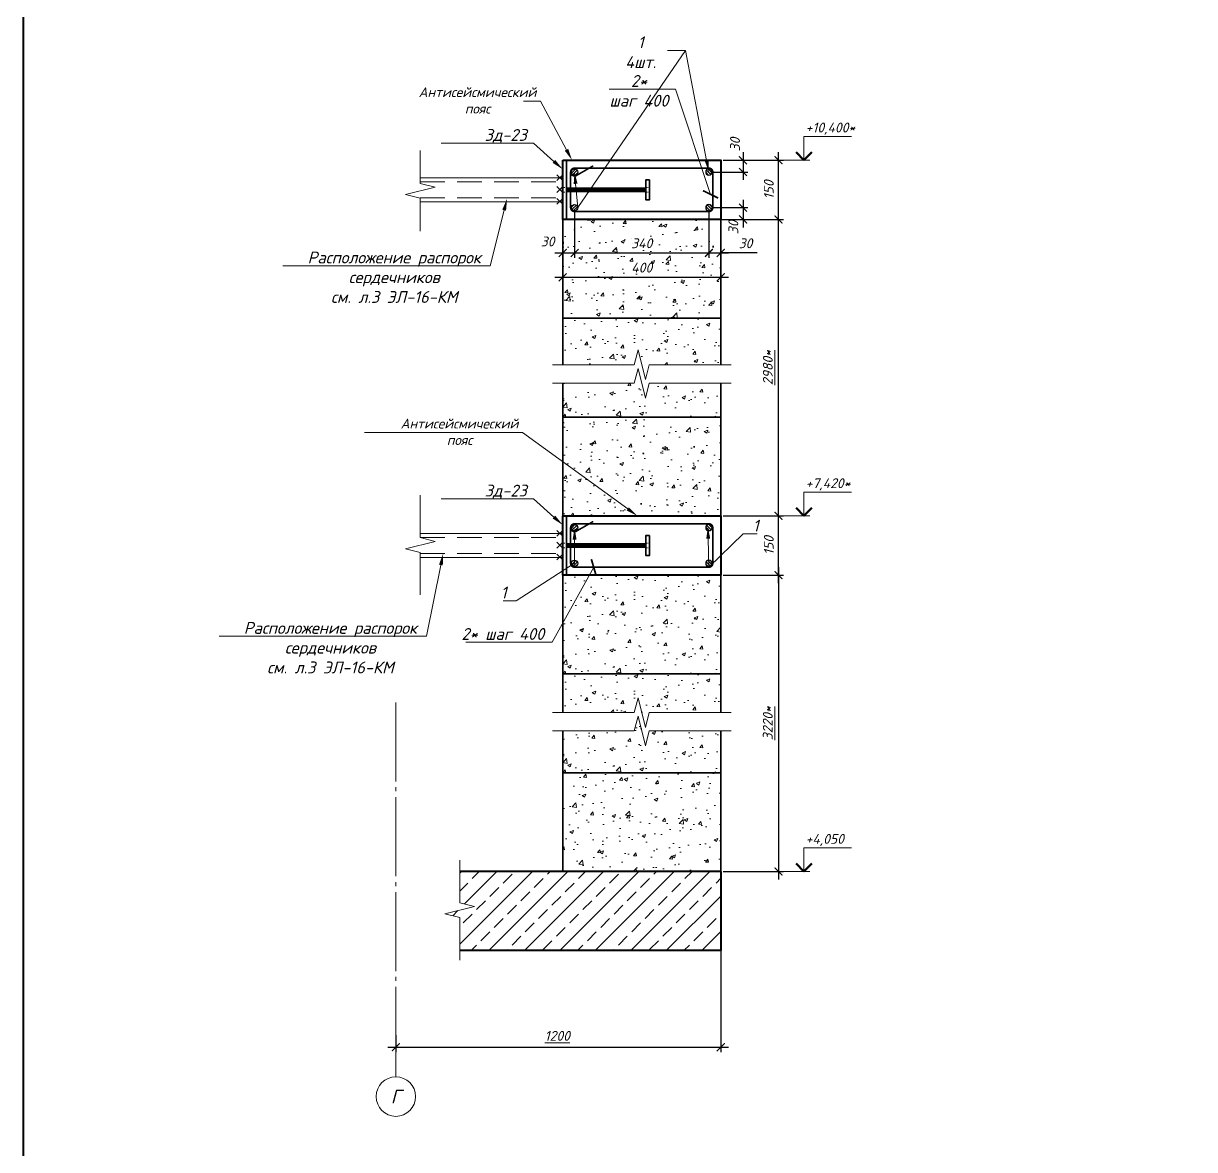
# Model space of a CAD drawing. Header units: millimetres. Extents: x -1807136 to 209800, y 0 to 410608.
# Drawn here: x 13723 to 16687, y 40873 to 43722 of the extents above; entities that cross this region are included whole.
import ezdxf
from ezdxf import colors
from ezdxf.entities.mleader import LeaderData, LeaderLine
from ezdxf.enums import TextEntityAlignment as Align
from ezdxf.math import Vec2, Vec3

# ---------------------------------------------------------------- set-up
doc = ezdxf.new("R2010")
doc.units = ezdxf.units.MM
doc.header["$PDMODE"] = 3
doc.linetypes.add('GOST2.303 5', pattern=[24, 20, -1.5, 1, -1.5])
doc.linetypes.add('HIDDEN', pattern=[0.375, 0.25, -0.125])
doc.layers.get('0').update_dxf_attribs({"lineweight": 5})
doc.layers.get('Defpoints').update_dxf_attribs({"lineweight": 0})
for name, color, linetype, lineweight in [('!!!Металл', 7, 'Continuous', 15), ('!!!Металл разрез', 7, 'Continuous', 35), ('#Cварка', 96, 'Continuous', 30), ('#Dimensions', 7, 'Continuous', 9), ('#Арматура', 152, 'Continuous', 30), ('#Бетон разрез', 22, 'Continuous', 40), ('#Выноски', 7, 'Continuous', 15), ('#Газобетон', 152, 'Continuous', 35), ('#Оси', 7, 'Continuous', 9), ('#разм', 7, 'Continuous', 9), ('A-okno', 7, 'Continuous', 0), ('k_ Каркасы', 66, 'Continuous', 0)]:
    doc.layers.add(name, color=color, linetype=linetype, lineweight=lineweight)
doc.layers.add('#Hatch', color=252, linetype='Continuous', lineweight=5, true_color=0x696969)
doc.styles.add('GOST 2.304', font='isocpeui.ttf')
doc.styles.add('STEP PR', font='isocpeui.ttf')
doc.dimstyles.new('SPDS', dxfattribs={"dimscale": 10, "dimtxt": 2.5, "dimasz": 2, "dimexe": 1.25, "dimexo": 0.625, "dimtad": 1, "dimdec": 0, "dimrnd": 0.001, "dimtxsty": 'STEP PR', "dimblk": 'ARCHTICK', "dimcen": 2.5, "dimdle": 2, "dimclrd": 256, "dimclre": 256, "dimclrt": 7, "dimadec": 0, "dimazin": 2, "dimtfac": 0.75, "dimtdec": 0, "dimtmove": 1, "dimatfit": 3, "dimfxl": 1, "dimtolj": 1, "dimarcsym": 1})

# ---------------------------------------------------------------- blocks, each defined once
blk = doc.blocks.new('*U121')
at = {"color": 0, "linetype": 'ByBlock', "lineweight": -2}
for p, q in [((2.78125, 0), (3.09375, 1.25)), ((3.09375, 1.25), (3.71875, -1.25)), ((2.78125, 0), (0, 0)), ((3.71875, -1.25), (4.03125, 0)), ((6.8125, 0), (4.03125, 0))]:
    blk.add_line(p, q, dxfattribs=at)
blk = doc.blocks.new('*U29')
at = {"layer": '#Арматура', "lineweight": 0}
h = blk.add_hatch(dxfattribs=at)
h.set_pattern_fill('ANSI31', scale=1.6)
edge = h.paths.add_edge_path()
edge.add_arc((0, 8), 8, 0, 360)
blk.add_circle((0, 8), 8)
blk = doc.blocks.new('Г.б.250х400')
at = {"layer": '#Hatch'}
h = blk.add_hatch(dxfattribs=at)
h.set_pattern_fill('AR-CONC', color=256, scale=0.5)
h.paths.add_polyline_path([(400, 250), (0, 250), (0, 0), (400, 0)])
at = {"layer": '#Газобетон'}
blk.add_lwpolyline([(0, 0), (400, 0), (400, 250), (0, 250)], close=True, dxfattribs=at)
blk = doc.blocks.new('*U52')
at = {"color": 0, "linetype": 'ByBlock', "lineweight": -2}
for p, q in [((3.583, 0), (3.896, 1.25)), ((3.896, 1.25), (4.521, -1.25)), ((3.583, 0), (0, 0)), ((4.521, -1.25), (4.833, 0)), ((8.417, 0), (4.833, 0))]:
    blk.add_line(p, q, dxfattribs=at)
blk = doc.blocks.new('*U87')
at = {"color": 0, "linetype": 'ByBlock', "lineweight": -2}
for p, q in [((6.917, 0), (7.229, 1.25)), ((7.229, 1.25), (7.854, -1.25)), ((6.917, 0), (0, 0)), ((7.854, -1.25), (8.167, 0)), ((15.083, 0), (8.167, 0))]:
    blk.add_line(p, q, dxfattribs=at)
blk = doc.blocks.new('*U92')
for p, q in [((-0.5, 0.5), (0.5, -0.5)), ((0.5, 0.5), (-0.5, -0.5)), ((1.5, 0.5), (2.5, -0.5)), ((2.5, 0.5), (1.5, -0.5)), ((3.5, 0.5), (4.5, -0.5)), ((4.5, 0.5), (3.5, -0.5))]:
    blk.add_line(p, q)
blk = doc.blocks.new('*U97')
at = {"layer": '#разм', "ltscale": 100, "elevation": 0}
for points in [[(4577173, -920400), (4578375, -920400)], [(4577173, -921000), (4577173, -920400)], [(4575899, -921000), (4577323, -921000)]]:
    blk.add_lwpolyline(points, dxfattribs=at)
at = {"layer": 'A-okno', "color": 0, "lineweight": 50, "ltscale": 100, "elevation": 0}
for points in [[(4577173, -921000), (4576973, -920800)], [(4577173, -921000), (4577373, -920800)]]:
    blk.add_lwpolyline(points, dxfattribs=at)
at = {"layer": '#разм', "style": 'STEP PR'}
for tag, p in [('ОТМЕТКА', (4577216, -920299)), ('ПРИМЕЧАНИЕ', (4577314, -920711))]:
    blk.add_attdef(tag, p, '', height=250, dxfattribs=at)
blk = doc.blocks.new('_ArchTick')
at = {"color": 0, "linetype": 'ByBlock', "const_width": 0.15}
blk.add_lwpolyline([(-0.5, -0.5), (0.5, 0.5)], dxfattribs=at)
blk = doc.blocks.new('*D101')
at = {"layer": '#Dimensions', "lineweight": -2, "transparency": 16777216}
for p, q in [((15633.8, 42346.4), (15633.8, 41556.4)), ((15493.9, 42326.4), (15646.3, 42326.4)), ((15493.9, 41576.4), (15646.3, 41576.4))]:
    blk.add_line(p, q, dxfattribs=at)
at = {"layer": 'Defpoints', "color": 0, "transparency": 16777216}
for p in [(15487.7, 42326.4), (15487.7, 41576.4), (15633.8, 41576.4)]:
    blk.add_point(p, dxfattribs=at)
at = {"layer": '#Dimensions', "lineweight": -2, "transparency": 16777216, "xscale": 20, "yscale": 20, "zscale": 20}
for p, rotation in [((15633.8, 42326.4), 90), ((15633.8, 41576.4), 270)]:
    blk.add_blockref('_ArchTick', p, dxfattribs=dict(at, rotation=rotation))
at = {"layer": '#Dimensions', "transparency": 16777216, "insert": (15606.8, 41951.4), "char_height": 25, "attachment_point": 5, "rotation": 90, "style": 'STEP PR'}
blk.add_mtext('\\A1;\\L3220*', dxfattribs=at)
blk = doc.blocks.new('*D102')
at = {"layer": '#Dimensions', "lineweight": -2, "transparency": 16777216}
for p, q in [((15633.8, 42306.4), (15633.8, 42496.4)), ((15493.9, 42476.4), (15646.3, 42476.4)), ((15493.9, 42326.4), (15646.3, 42326.4))]:
    blk.add_line(p, q, dxfattribs=at)
at = {"layer": 'Defpoints', "color": 0, "transparency": 16777216}
for p in [(15487.7, 42476.4), (15633.8, 42476.4), (15487.7, 42326.4)]:
    blk.add_point(p, dxfattribs=at)
at = {"layer": '#Dimensions', "lineweight": -2, "transparency": 16777216, "xscale": 20, "yscale": 20, "zscale": 20}
for p, rotation in [((15633.8, 42476.4), 90), ((15633.8, 42326.4), 270)]:
    blk.add_blockref('_ArchTick', p, dxfattribs=dict(at, rotation=rotation))
at = {"layer": '#Dimensions', "transparency": 16777216, "insert": (15609.3, 42401.4), "char_height": 25, "attachment_point": 5, "rotation": 90, "style": 'STEP PR'}
blk.add_mtext('\\A1;150', dxfattribs=at)
blk = doc.blocks.new('*D103')
at = {"layer": '#Dimensions', "lineweight": -2, "transparency": 16777216}
for p, q in [((15493.9, 43226.4), (15646.3, 43226.4)), ((15633.8, 42456.4), (15633.8, 43246.4)), ((15493.9, 42476.4), (15646.3, 42476.4))]:
    blk.add_line(p, q, dxfattribs=at)
at = {"layer": 'Defpoints', "color": 0, "transparency": 16777216}
for p in [(15487.7, 43226.4), (15633.8, 43226.4), (15487.7, 42476.4)]:
    blk.add_point(p, dxfattribs=at)
at = {"layer": '#Dimensions', "lineweight": -2, "transparency": 16777216, "xscale": 20, "yscale": 20, "zscale": 20}
for p, rotation in [((15633.8, 43226.4), 90), ((15633.8, 42476.4), 270)]:
    blk.add_blockref('_ArchTick', p, dxfattribs=dict(at, rotation=rotation))
at = {"layer": '#Dimensions', "transparency": 16777216, "insert": (15606.8, 42851.4), "char_height": 25, "attachment_point": 5, "rotation": 90, "style": 'STEP PR'}
blk.add_mtext('\\A1;\\L2980*', dxfattribs=at)
blk = doc.blocks.new('*D104')
at = {"layer": '#Dimensions', "lineweight": -2, "transparency": 16777216}
for p, q in [((15493.9, 43376.4), (15646.3, 43376.4)), ((15633.8, 43206.4), (15633.8, 43396.4)), ((15493.9, 43226.4), (15646.3, 43226.4))]:
    blk.add_line(p, q, dxfattribs=at)
at = {"layer": 'Defpoints', "color": 0, "transparency": 16777216}
for p in [(15487.7, 43376.4), (15633.8, 43376.4), (15487.7, 43226.4)]:
    blk.add_point(p, dxfattribs=at)
at = {"layer": '#Dimensions', "lineweight": -2, "transparency": 16777216, "xscale": 20, "yscale": 20, "zscale": 20}
for p, rotation in [((15633.8, 43376.4), 90), ((15633.8, 43226.4), 270)]:
    blk.add_blockref('_ArchTick', p, dxfattribs=dict(at, rotation=rotation))
at = {"layer": '#Dimensions', "transparency": 16777216, "insert": (15609.3, 43301.4), "char_height": 25, "attachment_point": 5, "rotation": 90, "style": 'STEP PR'}
blk.add_mtext('\\A1;150', dxfattribs=at)
blk = doc.blocks.new('*D115')
at = {"layer": '#Dimensions', "lineweight": -2, "transparency": 16777216}
for p, q in [((15087.7, 43370.1), (15087.7, 43067.6)), ((15487.7, 43370.1), (15487.7, 43067.6)), ((15067.7, 43080.1), (15507.7, 43080.1))]:
    blk.add_line(p, q, dxfattribs=at)
at = {"layer": 'Defpoints', "color": 0, "transparency": 16777216}
for p in [(15087.7, 43376.4), (15487.7, 43376.4), (15487.7, 43080.1)]:
    blk.add_point(p, dxfattribs=at)
at = {"layer": '#Dimensions', "lineweight": -2, "transparency": 16777216, "xscale": 20, "yscale": 20, "zscale": 20, "rotation": 180}
blk.add_blockref('_ArchTick', (15087.7, 43080.1), dxfattribs=at)
at = {"layer": '#Dimensions', "lineweight": -2, "transparency": 16777216, "xscale": 20, "yscale": 20, "zscale": 20}
blk.add_blockref('_ArchTick', (15487.7, 43080.1), dxfattribs=at)
at = {"layer": '#Dimensions', "transparency": 16777216, "insert": (15287.7, 43104.6), "char_height": 25, "attachment_point": 5, "style": 'STEP PR'}
blk.add_mtext('\\A1;400', dxfattribs=at)
blk = doc.blocks.new('*D116')
at = {"layer": '#Dimensions', "lineweight": -2, "transparency": 16777216}
for p, q in [((15117.7, 43250.1), (15117.7, 43129.2)), ((15087.7, 43220.1), (15087.7, 43129.2)), ((15067.7, 43141.7), (15137.7, 43141.7))]:
    blk.add_line(p, q, dxfattribs=at)
at = {"layer": 'Defpoints', "color": 0, "transparency": 16777216}
for p in [(15117.7, 43256.4), (15087.7, 43226.4), (15117.7, 43141.7)]:
    blk.add_point(p, dxfattribs=at)
at = {"layer": '#Dimensions', "lineweight": -2, "transparency": 16777216, "xscale": 20, "yscale": 20, "zscale": 20, "rotation": 180}
blk.add_blockref('_ArchTick', (15087.7, 43141.7), dxfattribs=at)
at = {"layer": '#Dimensions', "lineweight": -2, "transparency": 16777216, "xscale": 20, "yscale": 20, "zscale": 20}
blk.add_blockref('_ArchTick', (15117.7, 43141.7), dxfattribs=at)
at = {"layer": '#Dimensions', "transparency": 16777216, "insert": (15049.5, 43170.7), "char_height": 25, "attachment_point": 5, "style": 'STEP PR'}
blk.add_mtext('\\A1;30', dxfattribs=at)
blk = doc.blocks.new('*D117')
at = {"layer": '#Dimensions', "lineweight": -2, "transparency": 16777216}
for p, q in [((15117.7, 43250.1), (15117.7, 43129.2)), ((15457.7, 43250.1), (15457.7, 43129.2)), ((15097.7, 43141.7), (15477.7, 43141.7))]:
    blk.add_line(p, q, dxfattribs=at)
at = {"layer": 'Defpoints', "color": 0, "transparency": 16777216}
for p in [(15117.7, 43256.4), (15457.7, 43256.4), (15457.7, 43141.7)]:
    blk.add_point(p, dxfattribs=at)
at = {"layer": '#Dimensions', "lineweight": -2, "transparency": 16777216, "xscale": 20, "yscale": 20, "zscale": 20, "rotation": 180}
blk.add_blockref('_ArchTick', (15117.7, 43141.7), dxfattribs=at)
at = {"layer": '#Dimensions', "lineweight": -2, "transparency": 16777216, "xscale": 20, "yscale": 20, "zscale": 20}
blk.add_blockref('_ArchTick', (15457.7, 43141.7), dxfattribs=at)
at = {"layer": '#Dimensions', "transparency": 16777216, "insert": (15287.7, 43166.2), "char_height": 25, "attachment_point": 5, "style": 'STEP PR'}
blk.add_mtext('\\A1;340', dxfattribs=at)
blk = doc.blocks.new('*D118')
at = {"layer": '#Dimensions', "lineweight": -2, "transparency": 16777216}
for p, q in [((15457.7, 43250.1), (15457.7, 43129.2)), ((15487.7, 43220.1), (15487.7, 43129.2)), ((15437.7, 43141.7), (15507.7, 43141.7)), ((15579.9, 43141.7), (15487.7, 43141.7))]:
    blk.add_line(p, q, dxfattribs=at)
at = {"layer": 'Defpoints', "color": 0, "transparency": 16777216}
for p in [(15457.7, 43256.4), (15487.7, 43226.4), (15487.7, 43141.7)]:
    blk.add_point(p, dxfattribs=at)
at = {"layer": '#Dimensions', "lineweight": -2, "transparency": 16777216, "xscale": 20, "yscale": 20, "zscale": 20, "rotation": 180}
blk.add_blockref('_ArchTick', (15457.7, 43141.7), dxfattribs=at)
at = {"layer": '#Dimensions', "lineweight": -2, "transparency": 16777216, "xscale": 20, "yscale": 20, "zscale": 20}
blk.add_blockref('_ArchTick', (15487.7, 43141.7), dxfattribs=at)
at = {"layer": '#Dimensions', "transparency": 16777216, "insert": (15550.4, 43166.2), "char_height": 25, "attachment_point": 5, "style": 'STEP PR'}
blk.add_mtext('\\A1;30', dxfattribs=at)
blk = doc.blocks.new('*D119')
at = {"layer": '#Dimensions', "lineweight": -2, "transparency": 16777216}
for p, q in [((15493.9, 43376.4), (15556.6, 43376.4)), ((15544.1, 43396.4), (15544.1, 43326.4)), ((15463.9, 43346.4), (15556.6, 43346.4))]:
    blk.add_line(p, q, dxfattribs=at)
at = {"layer": 'Defpoints', "color": 0, "transparency": 16777216}
for p in [(15487.7, 43376.4), (15457.7, 43346.4), (15544.1, 43346.4)]:
    blk.add_point(p, dxfattribs=at)
at = {"layer": '#Dimensions', "lineweight": -2, "transparency": 16777216, "xscale": 20, "yscale": 20, "zscale": 20}
for p, rotation in [((15544.1, 43376.4), 90), ((15544.1, 43346.4), 270)]:
    blk.add_blockref('_ArchTick', p, dxfattribs=dict(at, rotation=rotation))
at = {"layer": '#Dimensions', "transparency": 16777216, "insert": (15523.9, 43416.1), "char_height": 25, "attachment_point": 5, "rotation": 90, "style": 'STEP PR'}
blk.add_mtext('\\A1;30', dxfattribs=at)
blk = doc.blocks.new('*D120')
at = {"layer": '#Dimensions', "lineweight": -2, "transparency": 16777216}
for p, q in [((15463.9, 43256.4), (15556.6, 43256.4)), ((15544.1, 43276.4), (15544.1, 43206.4)), ((15463.9, 43226.4), (15556.6, 43226.4))]:
    blk.add_line(p, q, dxfattribs=at)
at = {"layer": 'Defpoints', "color": 0, "transparency": 16777216}
for p in [(15457.7, 43256.4), (15457.7, 43226.4), (15544.1, 43226.4)]:
    blk.add_point(p, dxfattribs=at)
at = {"layer": '#Dimensions', "lineweight": -2, "transparency": 16777216, "xscale": 20, "yscale": 20, "zscale": 20}
for p, rotation in [((15544.1, 43256.4), 90), ((15544.1, 43226.4), 270)]:
    blk.add_blockref('_ArchTick', p, dxfattribs=dict(at, rotation=rotation))
at = {"layer": '#Dimensions', "transparency": 16777216, "insert": (15519.6, 43206.4), "char_height": 25, "attachment_point": 5, "rotation": 90, "style": 'STEP PR'}
blk.add_mtext('\\A1;30', dxfattribs=at)
blk = doc.blocks.new('*D212')
at = {"layer": '#Dimensions', "lineweight": -2, "transparency": 16777216}
for p, q in [((15487.7, 41570.1), (15487.7, 41119.4)), ((14665.4, 41162.7), (14665.4, 41119.4)), ((14645.4, 41131.9), (15507.7, 41131.9))]:
    blk.add_line(p, q, dxfattribs=at)
at = {"layer": 'Defpoints', "color": 0, "transparency": 16777216}
for p in [(15487.7, 41576.4), (14665.4, 41169), (15487.7, 41131.9)]:
    blk.add_point(p, dxfattribs=at)
at = {"layer": '#Dimensions', "lineweight": -2, "transparency": 16777216, "xscale": 20, "yscale": 20, "zscale": 20, "rotation": 180}
blk.add_blockref('_ArchTick', (14665.4, 41131.9), dxfattribs=at)
at = {"layer": '#Dimensions', "lineweight": -2, "transparency": 16777216, "xscale": 20, "yscale": 20, "zscale": 20}
blk.add_blockref('_ArchTick', (15487.7, 41131.9), dxfattribs=at)
at = {"layer": '#Dimensions', "transparency": 16777216, "insert": (15074, 41160.6), "char_height": 25, "attachment_point": 5, "style": 'STEP PR'}
blk.add_mtext('\\A1;\\L1200', dxfattribs=at)

msp = doc.modelspace()

# ---------------------------------------------------------------- hatches: boundary and pattern name
at = {"layer": '#Hatch'}
h = msp.add_hatch(dxfattribs=at)
h.set_pattern_fill('AR-CONC', color=256, scale=0.5)
h.set_pattern_definition([(50, (15087.68, 42726.39), (91.092, -7.97), [9.525, -104.775]), (355, (15087.68, 42726.39), (-17.622, 95.528), [7.62, -83.82]), (100.451, (15095.27, 42725.73), (73.47, 87.559), [8.095, -89.045]), (46.184, (15087.68, 42751.79), (135.54, -21.02), [14.287, -157.162]), (96.636, (15098.98, 42750.04), (118.702, 123.713), [12.143, -133.568]), (351.184, (15087.68, 42751.8), (118.7, 123.713), [11.43, -125.73]), (21, (15100.38, 42745.44), (75.807, -51.133), [9.525, -104.775]), (326, (15100.38, 42745.44), (30.901, 92.094), [7.62, -83.82]), (71.451, (15106.7, 42741.18), (106.708, 40.961), [8.095, -89.045]), (37.5, (15087.683, 42726.393), (1.5443, 42.2775), [0, -82.804, 0, -85.09, 0, -84.1375]), (7.5, (15087.683, 42726.393), (33.41, 50.0903), [0, -48.514, 0, -80.899, 0, -32.0675]), (327.5, (15059.36, 42726.393), (67.7953, -2.8644), [0, -31.75, 0, -99.06, 0, -131.445]), (317.5, (15046.66, 42726.393), (74.0646, 12.713), [0, -41.275, 0, -65.786, 0, -93.345])])
h.paths.add_polyline_path([(15087.68268, 42858.61825), (15268.93268, 42858.61825), (15278.30768, 42896.11825), (15297.05768, 42821.11825), (15306.43268, 42858.61825), (15487.68268, 42858.61825), (15487.68268, 42976.39317), (15087.68268, 42976.39317)])
h.paths.add_polyline_path([(15268.93268, 42811.95946), (15087.68268, 42811.95946), (15087.68268, 42726.39317), (15487.68268, 42726.39317), (15487.68268, 42811.95946), (15306.43268, 42811.95946), (15297.05768, 42774.45946), (15278.30768, 42849.45946)])
h = msp.add_hatch(dxfattribs=at)
h.set_pattern_fill('AR-CONC', color=256, scale=0.5)
h.set_pattern_definition([(50, (15087.68, 42076.39), (91.092, -7.97), [9.525, -104.775]), (355, (15087.68, 42076.39), (-17.622, 95.528), [7.62, -83.82]), (100.451, (15095.27, 42075.73), (73.47, 87.559), [8.095, -89.045]), (46.184, (15087.68, 42101.79), (135.54, -21.02), [14.287, -157.162]), (96.636, (15098.98, 42100.04), (118.702, 123.713), [12.143, -133.568]), (351.184, (15087.68, 42101.8), (118.7, 123.713), [11.43, -125.73]), (21, (15100.38, 42095.44), (75.807, -51.133), [9.525, -104.775]), (326, (15100.38, 42095.44), (30.901, 92.094), [7.62, -83.82]), (71.451, (15106.7, 42091.18), (106.708, 40.961), [8.095, -89.045]), (37.5, (15087.683, 42076.393), (1.5443, 42.2775), [0, -82.804, 0, -85.09, 0, -84.1375]), (7.5, (15087.683, 42076.393), (33.41, 50.0903), [0, -48.514, 0, -80.899, 0, -32.0675]), (327.5, (15059.36, 42076.393), (67.7953, -2.8644), [0, -31.75, 0, -99.06, 0, -131.445]), (317.5, (15046.66, 42076.393), (74.0646, 12.713), [0, -41.275, 0, -65.786, 0, -93.345])])
h.paths.add_polyline_path([(15487.68268, 42326.39317), (15087.68268, 42326.39317), (15087.68268, 42076.39317), (15487.68268, 42076.39317)])
h = msp.add_hatch(dxfattribs=at)
h.set_pattern_fill('AR-CONC', color=256, scale=0.5)
h.set_pattern_definition([(50, (15087.68, 41826.39), (91.092, -7.97), [9.525, -104.775]), (355, (15087.68, 41826.39), (-17.622, 95.528), [7.62, -83.82]), (100.451, (15095.27, 41825.73), (73.47, 87.559), [8.095, -89.045]), (46.184, (15087.68, 41851.79), (135.54, -21.02), [14.287, -157.162]), (96.636, (15098.98, 41850.04), (118.702, 123.713), [12.143, -133.568]), (351.184, (15087.68, 41851.8), (118.7, 123.713), [11.43, -125.73]), (21, (15100.38, 41845.44), (75.807, -51.133), [9.525, -104.775]), (326, (15100.38, 41845.44), (30.901, 92.094), [7.62, -83.82]), (71.451, (15106.7, 41841.18), (106.708, 40.961), [8.095, -89.045]), (37.5, (15087.683, 41826.393), (1.5443, 42.2775), [0, -82.804, 0, -85.09, 0, -84.1375]), (7.5, (15087.683, 41826.393), (33.41, 50.0903), [0, -48.514, 0, -80.899, 0, -32.0675]), (327.5, (15059.36, 41826.393), (67.7953, -2.8644), [0, -31.75, 0, -99.06, 0, -131.445]), (317.5, (15046.66, 41826.393), (74.0646, 12.713), [0, -41.275, 0, -65.786, 0, -93.345])])
h.paths.add_polyline_path([(15087.68268, 41978.69775), (15268.93268, 41978.69775), (15278.30768, 42016.19775), (15297.05768, 41941.19775), (15306.43268, 41978.69775), (15487.68268, 41978.69775), (15487.68268, 42076.39317), (15087.68268, 42076.39317)])
h.paths.add_polyline_path([(15268.93268, 41932.03895), (15087.68268, 41932.03895), (15087.68268, 41826.39317), (15487.68268, 41826.39317), (15487.68268, 41932.03895), (15306.43268, 41932.03895), (15297.05768, 41894.53895), (15278.30768, 41969.53895)])
h = msp.add_hatch(dxfattribs=at)
h.set_pattern_fill('ANSI33', color=256, scale=10, style=0)
h.set_pattern_definition([(45, (-9231.22, -1344.72), (-44.90128, 44.90128), []), (45, (-9186.32, -1344.72), (-44.90128, 44.90128), [31.75, -15.875])])
h.paths.add_polyline_path([(15487.68268, 41576.39317), (14826.93742, 41576.39317), (14826.93742, 41497.46922), (14864.43742, 41488.09422), (14789.43742, 41469.34422), (14826.93742, 41459.96922), (14826.93742, 41376.39317), (15487.68268, 41376.39317)])

# ---------------------------------------------------------------- linework, layer by layer
at = {"layer": '!!!Металл'}
for points in [[(14726.93742, 43331.39317), (15087.68268, 43331.39317)], [(14726.93742, 43271.39317), (15087.68268, 43271.39317)], [(14726.93742, 42431.39317), (15087.68268, 42431.39317)], [(14726.93742, 42371.39317), (15087.68268, 42371.39317)]]:
    msp.add_lwpolyline(points, dxfattribs=at)
at = {"layer": '!!!Металл', "linetype": 'HIDDEN', "ltscale": 250}
for points in [[(14726.93742, 43321.39317), (15087.68268, 43321.39317)], [(14726.93742, 42421.39317), (15087.68268, 42421.39317)]]:
    msp.add_lwpolyline(points, dxfattribs=at)
at = {"layer": '!!!Металл разрез'}
for points in [[(15087.68268, 43376.39317), (15097.68268, 43376.39317), (15097.68268, 43226.39317), (15087.68268, 43226.39317)], [(15307.68268, 43326.39317), (15297.68268, 43326.39317), (15297.68268, 43276.39317), (15307.68268, 43276.39317)], [(15087.68268, 42476.39317), (15097.68268, 42476.39317), (15097.68268, 42326.39317), (15087.68268, 42326.39317)], [(15307.68268, 42426.39317), (15297.68268, 42426.39317), (15297.68268, 42376.39317), (15307.68268, 42376.39317)]]:
    msp.add_lwpolyline(points, close=True, dxfattribs=at)
at = {"layer": '#Бетон разрез'}
for points in [[(15087.68268, 43376.39317), (15487.68268, 43376.39317), (15487.68268, 43226.39317), (15087.68268, 43226.39317)], [(15087.68268, 42476.39317), (15487.68268, 42476.39317), (15487.68268, 42326.39317), (15087.68268, 42326.39317)]]:
    msp.add_lwpolyline(points, close=True, dxfattribs=at)
for points in [[(15487.68268, 41576.39317), (14826.93742, 41576.39317)], [(15487.68268, 41576.39317), (15487.68268, 41376.39317)], [(15487.68268, 41376.39317), (14826.93742, 41376.39317)]]:
    msp.add_lwpolyline(points, dxfattribs=at)
at = {"layer": '#Газобетон'}
for points in [[(15487.68268, 42858.61825), (15487.68268, 42976.39317), (15087.68268, 42976.39317), (15087.68268, 42858.61825)], [(15087.68268, 42811.95946), (15087.68268, 42726.39317), (15487.68268, 42726.39317), (15487.68268, 42811.95946)], [(15487.68268, 41978.69775), (15487.68268, 42076.39317), (15087.68268, 42076.39317), (15087.68268, 41978.69775)], [(15087.68268, 41932.03895), (15087.68268, 41826.39317), (15487.68268, 41826.39317), (15487.68268, 41932.03895)]]:
    msp.add_lwpolyline(points, dxfattribs=at)
msp.add_lwpolyline([(15087.68268, 42076.39317), (15487.68268, 42076.39317), (15487.68268, 42326.39317), (15087.68268, 42326.39317)], close=True, dxfattribs=at)
at = {"layer": '#Оси', "linetype": 'GOST2.303 5', "ltscale": 10}
msp.add_lwpolyline([(14665.40346, 42004.50575), (14665.40346, 41106.87829), (14665.40346, 41056.87829)], dxfattribs=at)
at = {"layer": '#Оси', "linetype": 'Continuous', "ltscale": 100}
msp.add_circle((14665.40346, 41006.87829), 50, dxfattribs=at)
at = {"color": 3, "lineweight": 40}
msp.add_lwpolyline([(13722.58032, 44882.43803), (24318.13743, 44882.43803), (24318.13743, 37575.98639), (13722.58032, 37575.98639)], close=True, dxfattribs=at)
for points in [[(15097.68268, 43376.39317), (15097.68268, 43226.39317)], [(15297.68268, 43326.39317), (15297.68268, 43276.39317)], [(15307.68268, 43326.39317), (15307.68268, 43276.39317)], [(15097.68268, 42476.39317), (15097.68268, 42326.39317)], [(15297.68268, 42426.39317), (15297.68268, 42376.39317)], [(15307.68268, 42426.39317), (15307.68268, 42376.39317)]]:
    msp.add_lwpolyline(points)
at = {"linetype": 'HIDDEN', "ltscale": 20}
for points in [[(15087.68268, 43307.39317), (15097.68268, 43307.39317)], [(15087.68268, 43307.39317), (15097.68268, 43307.39317)], [(15087.68268, 43295.39317), (15097.68268, 43295.39317)], [(15087.68268, 43295.39317), (15097.68268, 43295.39317)], [(15297.68268, 43307.39317), (15307.68268, 43307.39317)], [(15297.68268, 43295.39317), (15307.68268, 43295.39317)], [(15087.68268, 42407.39317), (15097.68268, 42407.39317)], [(15087.68268, 42407.39317), (15097.68268, 42407.39317)], [(15087.68268, 42395.39317), (15097.68268, 42395.39317)], [(15087.68268, 42395.39317), (15097.68268, 42395.39317)], [(15297.68268, 42407.39317), (15307.68268, 42407.39317)], [(15297.68268, 42395.39317), (15307.68268, 42395.39317)]]:
    msp.add_lwpolyline(points, dxfattribs=at)
at = {"linetype": 'HIDDEN', "ltscale": 250}
for points in [[(14726.93742, 43281.39317), (15087.68268, 43281.39317)], [(14726.93742, 42381.39317), (15087.68268, 42381.39317)]]:
    msp.add_lwpolyline(points, dxfattribs=at)
at = {"layer": 'k_ Каркасы', "const_width": 4}
for points in [[(15107.68268, 43346.39317), (15107.68268, 43256.39317, 0.4142135624), (15117.68268, 43246.39317), (15457.68268, 43246.39317, 0.4142135624), (15467.68268, 43256.39317), (15467.68268, 43346.39317, 0.4142135624), (15457.68268, 43356.39317), (15117.68268, 43356.39317, 0.4142135624), (15107.68268, 43346.39317, 0.4142135624), (15117.68268, 43336.39317, 0.0984914033), (15121.50951, 43337.15438), (15164.81078, 43362.15438)], [(15107.68268, 42446.39317), (15107.68268, 42356.39317, 0.4142135624), (15117.68268, 42346.39317), (15457.68268, 42346.39317, 0.4142135624), (15467.68268, 42356.39317), (15467.68268, 42446.39317, 0.4142135624), (15457.68268, 42456.39317), (15117.68268, 42456.39317, 0.4142135624), (15107.68268, 42446.39317, 0.4142135624), (15117.68268, 42436.39317, 0.0984914033), (15121.50951, 42437.15438), (15164.81078, 42462.15438)]]:
    msp.add_lwpolyline(points, format="xyb", dxfattribs=at)
at = {"layer": 'k_ Каркасы', "const_width": 12}
for points in [[(15097.68268, 43301.39317), (15297.68268, 43301.39317)], [(15097.68268, 42401.39317), (15297.68268, 42401.39317)]]:
    msp.add_lwpolyline(points, dxfattribs=at)

# ---------------------------------------------------------------- block references
at = {"layer": '#Cварка', "xscale": -15, "yscale": 15, "zscale": 15, "rotation": 90}
for p in [(15080.18268, 43332.23036), (15080.18268, 42432.23036)]:
    msp.add_blockref('*U92', p, dxfattribs=at)
at = {"layer": '#Dimensions', "xscale": 0.1, "yscale": 0.1, "zscale": 0.1}
for p, values in [((-442018.91755, 135476.40628, 0), {'ОТМЕТКА': '+10,400*'}), ((-442018.91755, 134576.40628, 0), {'ОТМЕТКА': '+7,420*'}), ((-442018.91755, 133676.40628, 0), {'ОТМЕТКА': '+4,050'})]:
    msp.add_blockref('*U97', p, dxfattribs=at).add_auto_attribs(values)
at = {"layer": '#Арматура'}
for p in [(15117.68268, 43338.39317), (15117.68268, 43248.39317), (15117.68268, 42438.39317), (15117.68268, 42348.39317)]:
    msp.add_blockref('*U29', p, dxfattribs=at)
at = {"layer": '#Арматура', "xscale": -1}
for p in [(15457.68268, 43338.39317), (15457.68268, 43248.39317), (15457.68268, 42438.39317), (15457.68268, 42348.39317)]:
    msp.add_blockref('*U29', p, dxfattribs=at)
at = {"xscale": -30, "yscale": -30, "zscale": -30, "rotation": 270}
for name, p in [('*U121', (14726.93742, 43196.88718)), ('*U52', (14726.93742, 42276.26218)), ('*U52', (14826.93742, 41352.46922))]:
    msp.add_blockref(name, p, dxfattribs=at)
for p in [(15087.68268, 42976.39317), (15087.68268, 42476.39317), (15087.68268, 41576.39317)]:
    msp.add_blockref('Г.б.250х400', p)
at = {"xscale": -30, "yscale": -30, "zscale": -30}
for p in [(15513.93268, 42858.61825), (15513.93268, 42811.95946), (15513.93268, 41978.69775), (15513.93268, 41932.03895)]:
    msp.add_blockref('*U87', p, dxfattribs=at)

# ---------------------------------------------------------------- texts
at = {"layer": '#Оси', "linetype": 'Continuous', "ltscale": 100, "style": 'GOST 2.304'}
msp.add_text('Г', height=35, dxfattribs=at).set_placement((14665.40346, 41006.87829), align=Align.MIDDLE_CENTER)

# ---------------------------------------------------------------- dimensions: what is measured, and where the dimension line sits
at = {"layer": '#Dimensions'}
for base, p1, p2, picture, middle in [((15544.11688, 43346.39317), (15487.68268, 43376.39317), (15457.68268, 43346.39317), '*D119', (15548.41602, 43416.11799)), ((15544.11688, 43226.39317), (15457.68268, 43256.39317), (15457.68268, 43226.39317), '*D120', (15544.11688, 43206.39317))]:
    dim = msp.add_linear_dim(base=base, p1=p1, p2=p2, angle=90, dimstyle='SPDS', override={"dimscale": 10, "dimgap": 1.2, "dimrnd": 5, "dimtxsty": 'STEP PR', "dimblk1": 'ArchTick', "dimblk2": 'ArchTick', "dimsah": 1, "dimclrt": 256}, dxfattribs=at)
    dim.commit()
    dim.dimension.update_dxf_attribs({"geometry": picture, "text_midpoint": middle, "dimtype": 160})
for base, p1, p2, picture, middle in [((15487.68268, 43080.07945), (15087.68268, 43376.39317), (15487.68268, 43376.39317), '*D115', (15287.68268, 43104.57945)), ((15457.68268, 43141.70653), (15117.68268, 43256.39317), (15457.68268, 43256.39317), '*D117', (15287.68268, 43166.20653))]:
    dim = msp.add_linear_dim(base=base, p1=p1, p2=p2, dimstyle='SPDS', override={"dimscale": 10, "dimgap": 1.2, "dimrnd": 5, "dimtxsty": 'STEP PR', "dimblk1": 'ArchTick', "dimblk2": 'ArchTick', "dimsah": 1, "dimclrt": 256}, dxfattribs=at)
    dim.commit()
    dim.dimension.update_dxf_attribs({"geometry": picture, "text_midpoint": middle})
for base, p1, p2, picture, middle in [((15633.78868, 43376.39317), (15487.68268, 43226.39317), (15487.68268, 43376.39317), '*D104', (15609.28868, 43301.39317)), ((15633.78868, 42476.39317), (15487.68268, 42326.39317), (15487.68268, 42476.39317), '*D102', (15609.28868, 42401.39317))]:
    dim = msp.add_linear_dim(base=base, p1=p1, p2=p2, angle=90, dimstyle='SPDS', override={"dimscale": 10, "dimgap": 1.2, "dimrnd": 5, "dimtxsty": 'STEP PR', "dimblk1": 'ArchTick', "dimblk2": 'ArchTick', "dimsah": 1, "dimclrt": 256}, dxfattribs=at)
    dim.commit()
    dim.dimension.update_dxf_attribs({"geometry": picture, "text_midpoint": middle})
for base, p1, p2, picture, middle in [((15117.68268, 43141.70653), (15087.68268, 43226.39317), (15117.68268, 43256.39317), '*D116', (15049.48159, 43146.17149)), ((15487.68268, 43141.70653), (15457.68268, 43256.39317), (15487.68268, 43226.39317), '*D118', (15550.44883, 43137.97449))]:
    dim = msp.add_linear_dim(base=base, p1=p1, p2=p2, dimstyle='SPDS', override={"dimscale": 10, "dimgap": 1.2, "dimrnd": 5, "dimtxsty": 'STEP PR', "dimblk1": 'ArchTick', "dimblk2": 'ArchTick', "dimsah": 1, "dimclrt": 256}, dxfattribs=at)
    dim.commit()
    dim.dimension.update_dxf_attribs({"geometry": picture, "text_midpoint": middle, "dimtype": 160})
for base, p1, p2, text, picture, middle in [((15633.78868, 43226.39317), (15487.68268, 42476.39317), (15487.68268, 43226.39317), '%%U2980*', '*D103', (15606.78868, 42851.39317)), ((15633.78868, 41576.39317), (15487.68268, 42326.39317), (15487.68268, 41576.39317), '%%U3220*', '*D101', (15606.78868, 41951.39317))]:
    dim = msp.add_linear_dim(base=base, p1=p1, p2=p2, angle=90, text=text, dimstyle='SPDS', override={"dimscale": 10, "dimgap": 1.2, "dimrnd": 5, "dimtxsty": 'STEP PR', "dimblk1": 'ArchTick', "dimblk2": 'ArchTick', "dimsah": 1, "dimclrt": 256}, dxfattribs=at)
    dim.commit()
    dim.dimension.update_dxf_attribs({"geometry": picture, "text_midpoint": middle})
dim = msp.add_linear_dim(base=(15487.68268, 41131.87829), p1=(14665.40346, 41168.95463), p2=(15487.68268, 41576.39317), text='%%U1200', dimstyle='SPDS', override={"dimgap": 1.2, "dimrnd": 5, "dimblk1": 'ArchTick', "dimblk2": 'ArchTick', "dimsah": 1, "dimclrt": 256}, dxfattribs=at)
dim.commit()
dim.dimension.update_dxf_attribs({"geometry": '*D212', "text_midpoint": (15074.03495, 41133.62698), "dimtype": 160})

# ---------------------------------------------------------------- leaders
at = {"layer": '#Выноски'}
ml = msp.add_multileader_mtext('Standard', dxfattribs=at)
ml.set_content('\\A1;     1\\~\\~\\~\\~\\~\\~\\P4шт.             ', color=256, style='STEP PR')
ml.set_leader_properties(color=256, linetype='ByLayer', lineweight=-1)
ml.build(insert=Vec2(0, 0))
ml.multileader.update_dxf_attribs({"text_left_attachment_type": 6, "text_right_attachment_type": 6, "dogleg_length": 0, "arrow_head_size": 30, "scale": 0.1})
ctx = ml.context
ctx.base_point, ctx.scale, ctx.char_height, ctx.arrow_head_size, ctx.landing_gap_size, ctx.plane_origin = Vec3(15171.59729, 43653.68102), 0.1, 30, 30, 12.5, Vec3(17849.76104, 42126.06451)
ctx.left_attachment, ctx.right_attachment, ctx.text_align_type = 6, 6, 1
notes = []
notes.append((ctx, [(1, (1, 1, 0), (15398.50638, 43653.68102), (-1, 0), 0, [(2, [(15117.68268, 43346.39317), (15125.68268, 43256.39317)], 0, []), (0, [(15457.68268, 43346.39317)], 0, [])])]))
ctx.mtext.insert, ctx.mtext.rotation, ctx.mtext.width, ctx.mtext.defined_height, ctx.mtext.alignment, ctx.mtext.flow_direction = Vec3(15285.05184, 43689.68102), 6.2831853072, 330.6253039, 76.95222, 2, 5
ml = msp.add_multileader_mtext('Standard', dxfattribs=at)
ml.set_content('\\A1;2*\\Pшаг 400', color=256, style='STEP PR')
ml.set_leader_properties(color=256, linetype='ByLayer', lineweight=-1)
ml.set_arrow_properties(name='ARCHTICK')
ml.build(insert=Vec2(0, 0))
ml.multileader.update_dxf_attribs({"text_left_attachment_type": 6, "text_right_attachment_type": 6, "dogleg_length": 0, "arrow_head_size": 30, "scale": 0.1})
ctx = ml.context
ctx.base_point, ctx.scale, ctx.char_height, ctx.arrow_head_size, ctx.landing_gap_size, ctx.plane_origin = Vec3(15188.78206, 43555.96296), 0.1, 30, 30, 12.5, Vec3(16306.61332, 42476.07847)
ctx.left_attachment, ctx.right_attachment, ctx.text_align_type = 6, 6, 1
notes.append((ctx, [(1, (1, 1, 0), (15372.80479, 43555.96296), (-1, 0), 0, [(1, [(15461.92068, 43289.96385)], 0, [])])]))
ctx.mtext.insert, ctx.mtext.rotation, ctx.mtext.alignment, ctx.mtext.flow_direction = Vec3(15280.79343, 43591.96296), 6.2831853072, 2, 5
ml = msp.add_multileader_mtext('Standard', dxfattribs=at)
ml.set_content('{\\H0.83333x;Aнтисейсмический\\P\\pxqc;пояс\\A1;\\H1.2x;             }', color=256, style='STEP PR')
ml.set_leader_properties(color=256, linetype='ByLayer', lineweight=-1)
ml.build(insert=Vec2(0, 0))
ml.multileader.update_dxf_attribs({"text_left_attachment_type": 6, "text_right_attachment_type": 6, "dogleg_length": 0, "arrow_head_size": 30, "scale": 0.1})
ctx = ml.context
ctx.base_point, ctx.scale, ctx.char_height, ctx.arrow_head_size, ctx.landing_gap_size, ctx.plane_origin = Vec3(14712.53166, 43526.10367), 0.1, 30, 30, 12.5, Vec3(17319.03107, 42143.2601)
ctx.left_attachment, ctx.right_attachment, ctx.text_align_type = 6, 6, 1
notes.append((ctx, [(1, (1, 1, 0), (15031.41306, 43526.10367), (-1, 0), 0, [(1, [(15111.36271, 43376.39317)], 0, [])])]))
ctx.mtext.insert, ctx.mtext.rotation, ctx.mtext.width, ctx.mtext.defined_height, ctx.mtext.alignment, ctx.mtext.flow_direction = Vec3(14871.97236, 43561.10365), 6.2831853072, 304.220662, 104.02924, 2, 5
ml = msp.add_multileader_mtext('Standard', dxfattribs=at)
ml.set_content('\\A1; Зд-23           ', color=256, style='STEP PR')
ml.set_leader_properties(color=256, linetype='ByLayer', lineweight=-1)
ml.build(insert=Vec2(0, 0))
ml.multileader.update_dxf_attribs({"text_left_attachment_type": 6, "text_right_attachment_type": 6, "dogleg_length": 0, "arrow_head_size": 30, "scale": 0.1})
ctx = ml.context
ctx.base_point, ctx.scale, ctx.char_height, ctx.arrow_head_size, ctx.landing_gap_size, ctx.plane_origin = Vec3(14853.52546, 43419.29697), 0.1, 30, 30, 12.5, Vec3(17743.59778, 42280.99117)
ctx.left_attachment, ctx.right_attachment, ctx.text_align_type = 6, 6, 1
notes.append((ctx, [(1, (1, 1, 0), (15014.02546, 43419.29697), (-1, 0), 0, [(3, [(15087.8067, 43353.42179)], 0, [])])]))
ctx.mtext.insert, ctx.mtext.rotation, ctx.mtext.alignment, ctx.mtext.flow_direction = Vec3(14933.77546, 43455.29697), 6.2831853072, 2, 5
ml = msp.add_multileader_mtext('Standard', dxfattribs=at)
ml.set_content('\\A1;Расположение распорок \\Pсердечников  \\Pсм. л.3 ЭЛ-16-КМ           ', color=256, style='STEP PR')
ml.set_leader_properties(color=256, linetype='ByLayer', lineweight=-1)
ml.build(insert=Vec2(0, 0))
ml.multileader.update_dxf_attribs({"text_left_attachment_type": 6, "text_right_attachment_type": 6, "dogleg_length": 0, "arrow_head_size": 30, "scale": 0.1})
ctx = ml.context
ctx.base_point, ctx.scale, ctx.char_height, ctx.arrow_head_size, ctx.landing_gap_size, ctx.plane_origin = Vec3(14418.03957, 43109.28844), 0.1, 30, 30, 12.5, Vec3(17622.90006, 42014.91346)
ctx.left_attachment, ctx.right_attachment, ctx.text_align_type = 6, 6, 1
notes.append((ctx, [(1, (1, 1, 0), (14904.44866, 43109.28844), (-1, 0), 0, [(3, [(14946.73426, 43278.86104)], 0, [])])]))
ctx.mtext.insert, ctx.mtext.rotation, ctx.mtext.alignment, ctx.mtext.flow_direction = Vec3(14661.24412, 43145.28844), 6.2831853072, 2, 5
ml = msp.add_multileader_mtext('Standard', dxfattribs=at)
ml.set_content('{\\H0.83333x;Aнтисейсмический\\P\\pxqc;пояс\\A1;\\H1.2x;             }', color=256, style='STEP PR')
ml.set_leader_properties(color=256, linetype='ByLayer', lineweight=-1)
ml.build(insert=Vec2(0, 0))
ml.multileader.update_dxf_attribs({"text_left_attachment_type": 6, "text_right_attachment_type": 6, "dogleg_length": 0, "arrow_head_size": 30, "scale": 0.1})
ctx = ml.context
ctx.base_point, ctx.scale, ctx.char_height, ctx.arrow_head_size, ctx.landing_gap_size, ctx.plane_origin = Vec3(14666.94685, 42687.43802), 0.1, 30, 30, 12.5, Vec3(17293.16752, 41243.2601)
ctx.left_attachment, ctx.right_attachment, ctx.text_align_type = 6, 6, 1
notes.append((ctx, [(1, (1, 1, 0), (14985.82825, 42687.43802), (-1, 0), 0, [(1, [(15276.61511, 42476.39317)], 0, [])])]))
ctx.mtext.insert, ctx.mtext.rotation, ctx.mtext.alignment, ctx.mtext.flow_direction = Vec3(14826.38755, 42722.438), 6.2831853072, 2, 5
ml = msp.add_multileader_mtext('Standard', dxfattribs=at)
ml.set_content('\\A1; Зд-23           ', color=256, style='STEP PR')
ml.set_leader_properties(color=256, linetype='ByLayer', lineweight=-1)
ml.build(insert=Vec2(0, 0))
ml.multileader.update_dxf_attribs({"text_left_attachment_type": 6, "text_right_attachment_type": 6, "dogleg_length": 0, "arrow_head_size": 30, "scale": 0.1})
ctx = ml.context
ctx.base_point, ctx.scale, ctx.char_height, ctx.arrow_head_size, ctx.landing_gap_size, ctx.plane_origin = Vec3(14853.52546, 42519.29697), 0.1, 30, 30, 12.5, Vec3(17743.59778, 41380.99117)
ctx.left_attachment, ctx.right_attachment, ctx.text_align_type = 6, 6, 1
notes.append((ctx, [(1, (1, 1, 0), (15014.02546, 42519.29697), (-1, 0), 0, [(3, [(15087.8067, 42453.42179)], 0, [])])]))
ctx.mtext.insert, ctx.mtext.rotation, ctx.mtext.alignment, ctx.mtext.flow_direction = Vec3(14933.77546, 42555.29697), 6.2831853072, 2, 5
ml = msp.add_multileader_mtext('Standard', dxfattribs=at)
ml.set_content('\\A1; 1           ', color=256, style='STEP PR')
ml.set_leader_properties(color=256, linetype='ByLayer', lineweight=-1)
ml.build(insert=Vec2(0, 0))
ml.multileader.update_dxf_attribs({"text_left_attachment_type": 6, "text_right_attachment_type": 6, "dogleg_length": 0, "arrow_head_size": 30, "scale": 0.1})
ctx = ml.context
ctx.base_point, ctx.scale, ctx.char_height, ctx.arrow_head_size, ctx.landing_gap_size, ctx.plane_origin = Vec3(15544.49181, 42430.57861), 0.1, 30, 30, 12.5, Vec3(18338.82892, 41223.32699)
ctx.left_attachment, ctx.right_attachment, ctx.text_align_type = 6, 6, 1
notes.append((ctx, [(0, (1, 1, 0), (15544.49181, 42430.57861), (1, 0), 0, [(3, [(15455.31129, 42448.80236), (15457.68268, 42346.39317)], 0, [])])]))
ctx.mtext.insert, ctx.mtext.rotation, ctx.mtext.width, ctx.mtext.alignment, ctx.mtext.flow_direction = Vec3(15576.30999, 42466.57861), 6.2831853072, 223.2908839, 2, 5
ml = msp.add_multileader_mtext('Standard', dxfattribs=at)
ml.set_content('\\A1; 1         ', color=256, style='STEP PR')
ml.set_leader_properties(color=256, linetype='ByLayer', lineweight=-1)
ml.build(insert=Vec2(0, 0))
ml.multileader.update_dxf_attribs({"text_left_attachment_type": 6, "text_right_attachment_type": 6, "dogleg_length": 0, "arrow_head_size": 30, "scale": 0.1})
ctx = ml.context
ctx.base_point, ctx.scale, ctx.char_height, ctx.arrow_head_size, ctx.landing_gap_size, ctx.plane_origin = Vec3(14906.59116, 42261.64908), 0.1, 30, 30, 12.5, Vec3(17624.20025, 41300.51874)
ctx.left_attachment, ctx.right_attachment, ctx.text_align_type = 6, 6, 1
notes.append((ctx, [(1, (1, 1, 0), (14970.22752, 42261.64908), (-1, 0), 0, [(3, [(15117.68268, 42446.39317), (15117.68268, 42356.39317)], 0, [])])]))
ctx.mtext.insert, ctx.mtext.rotation, ctx.mtext.width, ctx.mtext.defined_height, ctx.mtext.alignment, ctx.mtext.flow_direction = Vec3(14938.40934, 42297.64908), 6.2831853072, 204.751742, 26.94541, 2, 5
ml = msp.add_multileader_mtext('Standard', dxfattribs=at)
ml.set_content('\\A1;Расположение распорок \\Pсердечников  \\Pсм. л.3 ЭЛ-16-КМ           ', color=256, style='STEP PR')
ml.set_leader_properties(color=256, linetype='ByLayer', lineweight=-1)
ml.build(insert=Vec2(0, 0))
ml.multileader.update_dxf_attribs({"text_left_attachment_type": 6, "text_right_attachment_type": 6, "dogleg_length": 0, "arrow_head_size": 30, "scale": 0.1})
ctx = ml.context
ctx.base_point, ctx.scale, ctx.char_height, ctx.arrow_head_size, ctx.landing_gap_size, ctx.plane_origin = Vec3(14256.50975, 42171.86687), 0.1, 30, 30, 12.5, Vec3(17461.37023, 41077.49189)
ctx.left_attachment, ctx.right_attachment, ctx.text_align_type = 6, 6, 1
notes.append((ctx, [(1, (1, 1, 0), (14742.91884, 42171.86687), (-1, 0), 0, [(3, [(14785.20443, 42381.39317)], 0, [])])]))
ctx.mtext.insert, ctx.mtext.rotation, ctx.mtext.alignment, ctx.mtext.flow_direction = Vec3(14499.71429, 42207.86687), 6.2831853072, 2, 5
ml = msp.add_multileader_mtext('Standard', dxfattribs=at)
ml.set_content('\\A1;2* шаг 400', color=256, style='STEP PR')
ml.set_leader_properties(color=256, linetype='ByLayer', lineweight=-1)
ml.set_arrow_properties(name='ARCHTICK')
ml.build(insert=Vec2(0, 0))
ml.multileader.update_dxf_attribs({"text_left_attachment_type": 6, "text_right_attachment_type": 6, "dogleg_length": 0, "arrow_head_size": 30, "scale": 0.1})
ctx = ml.context
ctx.base_point, ctx.scale, ctx.char_height, ctx.arrow_head_size, ctx.landing_gap_size, ctx.plane_origin = Vec3(14811.02305, 42156.52116), 0.1, 30, 30, 12.5, Vec3(16413.22028, 41447.91867)
ctx.left_attachment, ctx.right_attachment, ctx.text_align_type = 6, 6, 1
notes.append((ctx, [(1, (1, 1, 0), (15061.25032, 42156.52116), (-1, 0), 0, [(1, [(15166.09847, 42346.39317)], 0, [])])]))
ctx.mtext.insert, ctx.mtext.rotation, ctx.mtext.alignment, ctx.mtext.flow_direction = Vec3(14936.13669, 42192.52116), 6.2831853072, 2, 5
for ctx, leaders in notes:
    for number, flags, end, landing, length, lines in leaders:
        leader = LeaderData()
        leader.index, (leader.has_last_leader_line, leader.has_dogleg_vector, leader.attachment_direction) = number, flags
        leader.last_leader_point, leader.dogleg_vector, leader.dogleg_length = Vec3(end), Vec3(landing), length
        for number, points, colour, breaks in lines:
            line = LeaderLine()
            line.index, line.vertices, line.color, line.breaks = number, Vec3.list(points), colors.encode_raw_color(colour), breaks
            leader.lines.append(line)
        ctx.leaders.append(leader)

doc.saveas('drawing.dxf')
